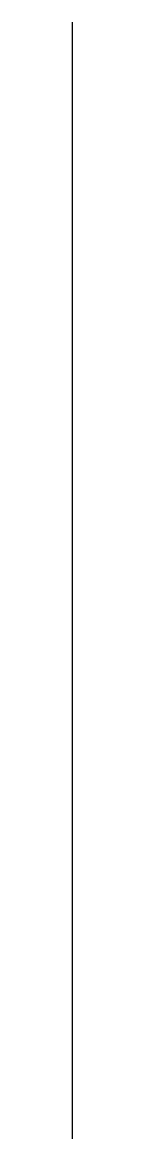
# Model space of a CAD drawing. Extents: x 0 to 0, y 0 to 5.
import ezdxf

# ---------------------------------------------------------------- set-up
doc = ezdxf.new("R2010")
doc.units = 0
doc.layers.get('0').update_dxf_attribs({"linetype": 'CONTINUOUS'})

msp = doc.modelspace()

# ---------------------------------------------------------------- linework, layer by layer
at = {"linetype": 'CONTINUOUS'}
for q in [(0, 5), (0, 5), (0, 0), (0, 0), (0, 0), (0, 0)]:
    msp.add_line((0, 0), q, dxfattribs=at)

doc.saveas('drawing.dxf')
